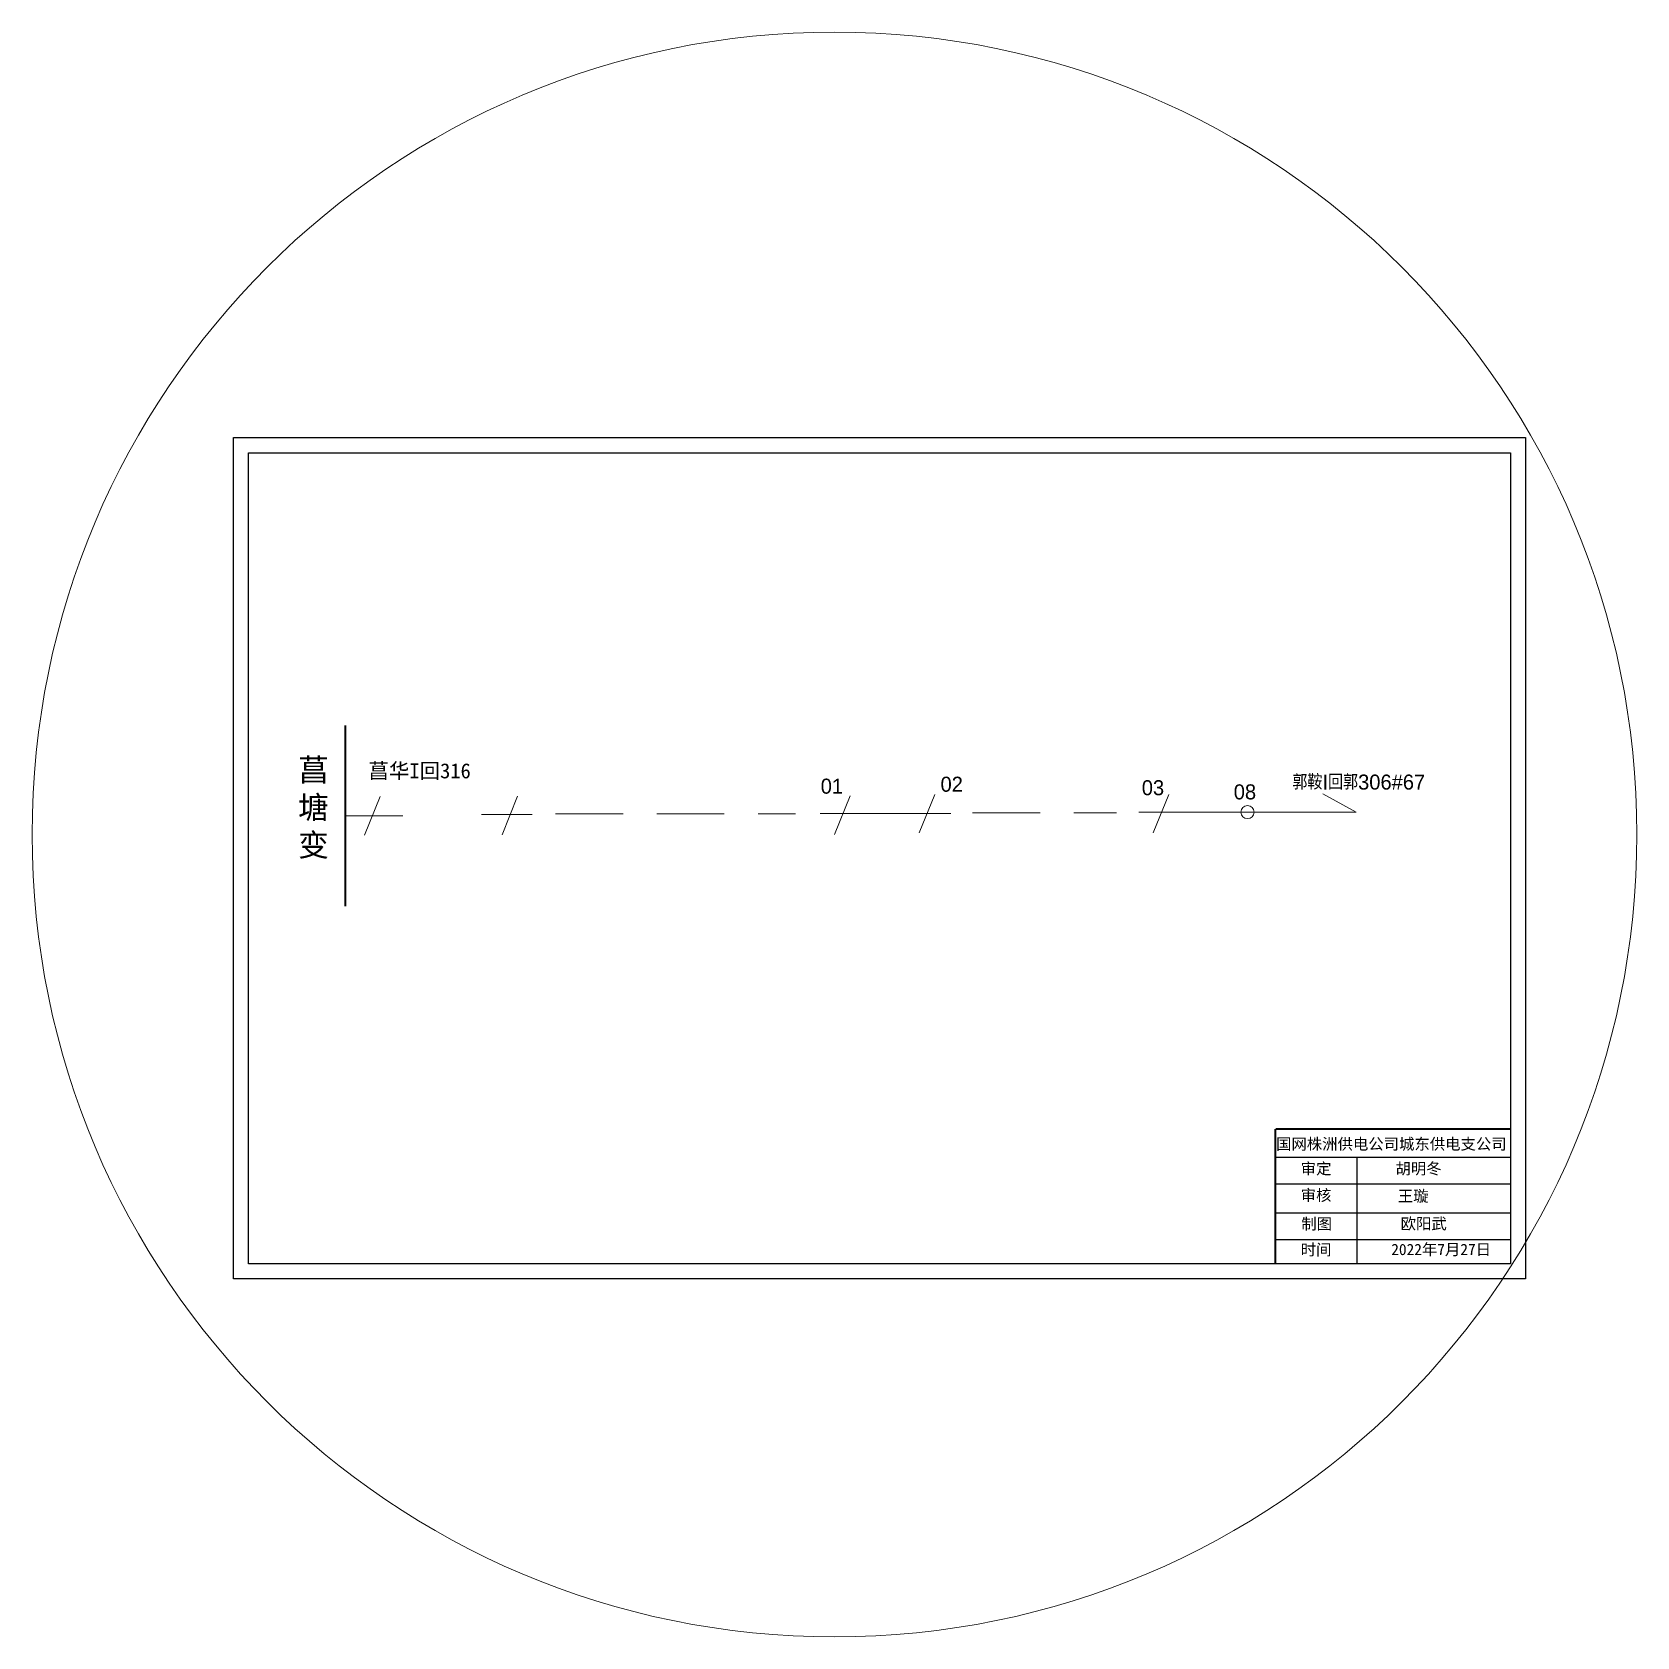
# Model space of a CAD drawing. Extents: x -54 to 373, y -96 to 332.
import ezdxf

# ---------------------------------------------------------------- set-up
doc = ezdxf.new("R2010")
doc.units = 0
doc.header["$LTSCALE"] = 0.774411
doc.linetypes.add('DASHED2', pattern=[9.525, 6.35, -3.175])
doc.layers.get('0').update_dxf_attribs({"linetype": 'CONTINUOUS'})
doc.styles.add('hztxt_txtstyle_4.00_0_0', font='', dxfattribs={"height": 4, "bigfont": 'hztxt.shx'})
doc.styles.add('hztxt_txtstyle_400.00_0_0400', font='', dxfattribs={"height": 400, "bigfont": 'hztxt.shx'})
doc.styles.add('SimSun_txtstyle_3.00_0_0', font='', dxfattribs={"height": 3})
doc.styles.add('字体', font='', dxfattribs={"height": 2.5})
doc.styles.add('宋体_txtstyle_4.00_0_0', font='SIMSUN.TTC', dxfattribs={"height": 4})
doc.styles.add('宋体_txtstyle_6.00_0_0', font='SIMSUN.TTC', dxfattribs={"height": 6})
doc.styles.get('hztxt_txtstyle_4.00_0_0').set_extended_font_data('hztxt')
doc.styles.get('hztxt_txtstyle_400.00_0_0400').set_extended_font_data('hztxt')
doc.styles.get('SimSun_txtstyle_3.00_0_0').set_extended_font_data('SimSun')
doc.styles.get('字体').set_extended_font_data('SimSun')

msp = doc.modelspace()

# ---------------------------------------------------------------- linework, layer by layer
at = {"linetype": 'Continuous'}
for p, q in [((-0.46, 223.72), (343.52, 223.72)), ((-0.46, -0.24), (-0.46, 223.72)), ((343.52, 223.72), (343.52, -0.24)), ((276.97, 32.16), (339.34, 32.16)), ((298.62, 32.15), (298.62, 3.82)), ((276.97, 25.06), (339.34, 25.06)), ((276.97, 17.31), (339.34, 17.31)), ((276.97, 10.21), (339.34, 10.21)), ((343.52, -0.24), (-0.46, -0.24))]:
    msp.add_line(p, q, dxfattribs=at)
at = {"color": 7, "linetype": 'Continuous', "lineweight": 40, "ltscale": 5.109484}
msp.add_line((29.3, 147.07), (29.3, 99.02), dxfattribs=at)
at = {"color": 7, "linetype": 'Continuous', "lineweight": 0, "ltscale": 1.533608}
for p, q in [((75.19, 128.22), (71.05, 117.94)), ((163.7, 128.33), (159.56, 118.05)), ((186.29, 128.73), (182.14, 118.46)), ((248.52, 128.73), (244.38, 118.46)), ((38.61, 128.14), (34.47, 117.87)), ((65.62, 123.39), (79.1, 123.39))]:
    msp.add_line(p, q, dxfattribs=at)
at = {"color": 7, "linetype": 'Continuous', "lineweight": 0, "ltscale": 2.781749}
msp.add_line((298.42, 124.01), (289.6, 128.84), dxfattribs=at)
at = {"color": 7, "linetype": 'Continuous', "lineweight": 0, "ltscale": 2.452381}
for p, q in [((240.57, 124.01), (298.42, 124.01)), ((155.75, 123.61), (190.52, 123.61))]:
    msp.add_line(p, q, dxfattribs=at)
at = {"color": 7, "linetype": 'Continuous', "lineweight": 0, "ltscale": 5.109484}
msp.add_line((29.3, 123.04), (44.64, 123.04), dxfattribs=at)
at = {"color": 7, "linetype": 'DASHED2', "lineweight": 0, "ltscale": 3.652284}
for p, q in [((85.33, 123.54), (149.2, 123.54)), ((196.34, 123.84), (234.66, 123.84))]:
    msp.add_line(p, q, dxfattribs=at)
at = {"linetype": 'Continuous'}
msp.add_lwpolyline([(3.59, 219.68), (339.47, 219.68), (339.47, 3.8), (3.59, 3.8)], close=True, dxfattribs=at)
at = {"linetype": 'Continuous', "const_width": 0.5}
for points in [[(276.93, 39.67), (276.93, 3.94)], [(276.97, 39.67), (339.34, 39.67)]]:
    msp.add_lwpolyline(points, dxfattribs=at)
at = {"color": 12, "linetype": 'Continuous', "lineweight": 0, "ltscale": 6.529924, "true_color": 0xc00000}
msp.add_circle((159.56, 118.05), 213.6, dxfattribs=at)
at = {"color": 7, "linetype": 'Continuous', "lineweight": 0, "ltscale": 2.781749}
msp.add_circle((269.5, 124.01), 1.74, dxfattribs=at)

# ---------------------------------------------------------------- texts
at = {"color": 7, "linetype": 'Continuous', "lineweight": 0, "ltscale": 3.917954, "attachment_point": 1}
for s, insert, char_height, style in [('菖^M^J塘^M^J变', (16.78, 138.27), 6, '宋体_txtstyle_6.00_0_0'), ('菖华I回316', (35.48, 137.01), 4, '宋体_txtstyle_4.00_0_0')]:
    msp.add_mtext(s, dxfattribs=dict(at, insert=insert, char_height=char_height, style=style))
at = {"color": 7, "linetype": 'Continuous', "lineweight": 0, "ltscale": 3.131244, "char_height": 4, "attachment_point": 1, "style": 'hztxt_txtstyle_4.00_0_0'}
for s, insert in [('01', (155.89, 132.92)), ('02', (187.79, 133.44)), ('03', (241.36, 132.51)), ('08', (265.84, 131.4))]:
    msp.add_mtext(s, dxfattribs=dict(at, insert=insert))
at = {"color": 1, "linetype": 'Continuous', "lineweight": 0, "ltscale": 2.781749, "true_color": 0xff0000, "insert": (281.46, 134.01), "char_height": 4, "attachment_point": 1, "style": 'hztxt_txtstyle_400.00_0_0400'}
msp.add_mtext('郭鞍I回郭306#67', dxfattribs=at)
at = {"linetype": 'Continuous', "char_height": 3, "attachment_point": 1}
for s, insert, width, style in [('国网株洲供电公司城东供电支公司', (277.11, 37.17), 82.0179, '字体'), ('审定', (283.67, 30.6), 23.4615, '字体'), ('胡明冬', (308.9, 30.63), 23.4615, 'SimSun_txtstyle_3.00_0_0'), ('审核', (283.67, 23.54), 23.4615, '字体'), ('王璇', (309.53, 23.32), 33.0539, '字体'), ('制图', (283.83, 15.92), 23.4615, '字体'), ('欧阳武', (310.28, 15.96), 37.26, 'SimSun_txtstyle_3.00_0_0'), ('时间', (283.67, 9.04), 23.4615, '字体'), ('2022年7月27日', (307.77, 9.09), 33.1467, 'SimSun_txtstyle_3.00_0_0')]:
    msp.add_mtext(s, dxfattribs=dict(at, insert=insert, width=width, style=style))

doc.saveas('drawing.dxf')
